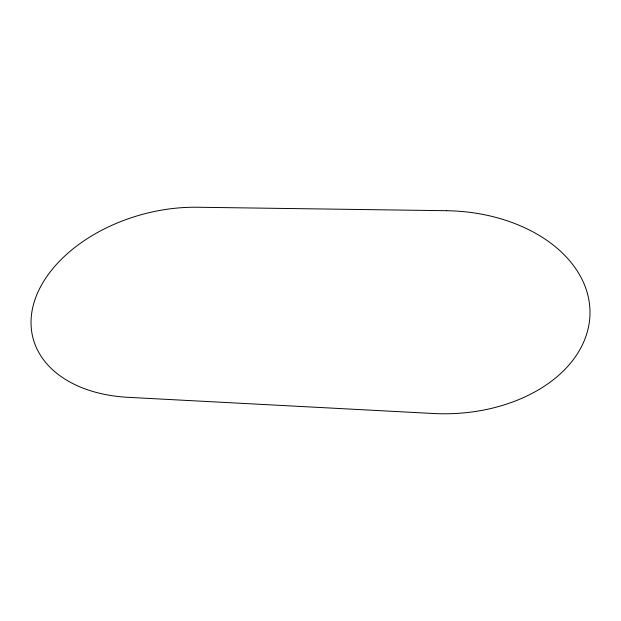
<?xml version="1.0" encoding="UTF-8"?>
<svg xmlns="http://www.w3.org/2000/svg" width="621" height="621" viewBox="0 0 621 621"><rect width="100%" height="100%" fill="white"/><g stroke="black" fill="none" stroke-linecap="round" stroke-linejoin="round"><path stroke-width="0.93" d="M446.615 210.713L197.284 207.243A137.878 91.194 -15.3 0 0 35.529 298.049A137.878 91.194 -15.3 0 0 128.182 397.331L433.334 413.493A145.951 101.541 0.2 0 0 589.849 317.114A145.951 101.541 0.2 0 0 446.615 210.713"/></g></svg>
